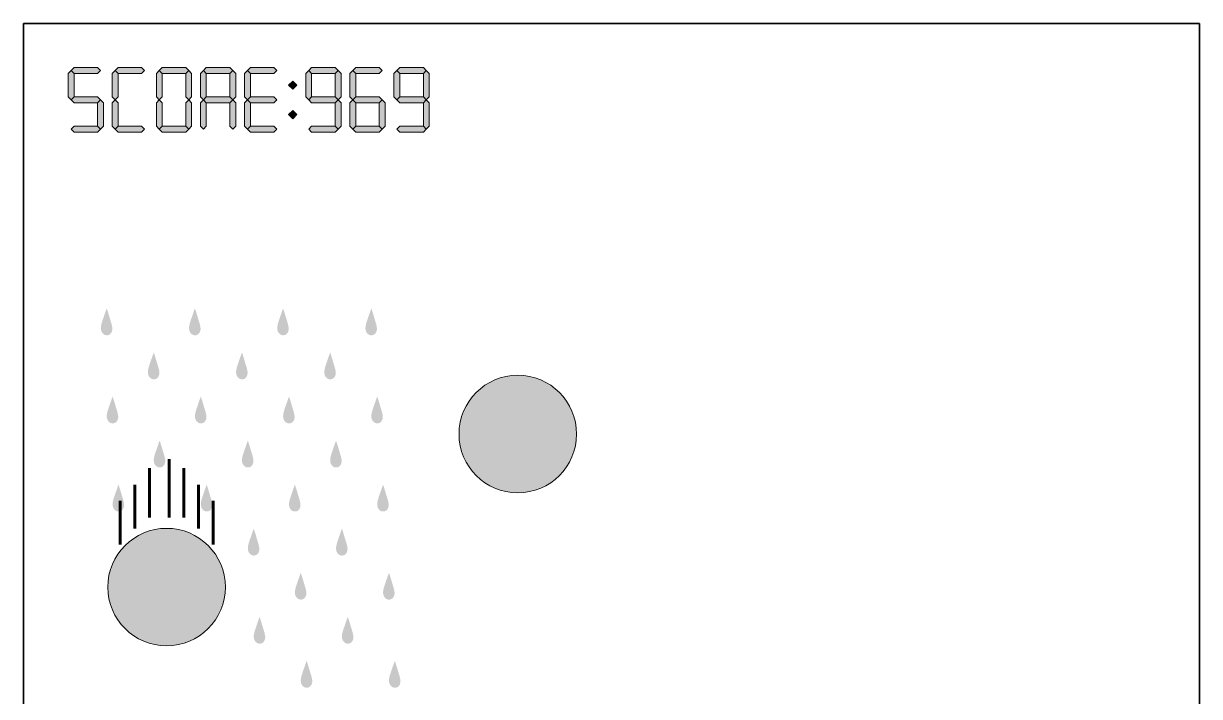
# Model space of a CAD drawing. Header units: millimetres. Extents: x -914 to 2637, y 40 to 664.
# Drawn here: x 585.8 to 985.8, y 310.5 to 539.6 of the extents above; entities that cross this region are included whole.
import ezdxf

# ---------------------------------------------------------------- set-up
doc = ezdxf.new("R2010")
doc.units = ezdxf.units.MM
doc.header["$MEASUREMENT"] = 0
doc.layers.get('DEFPOINTS').update_dxf_attribs({"lineweight": 9})
picture_1 = doc.add_image_def('image1.jpg', size_in_pixel=(400, 500))

msp = doc.modelspace()

# ---------------------------------------------------------------- hatches: boundary and pattern name
h = msp.add_hatch(color=256)
h.dxf.hatch_style = 1
h.set_gradient(color1=(255, 0, 255), color2=(255, 0, 0), rotation=90, tint=1, name='SPHERICAL')
h.paths.add_polyline_path([(610.98, 522.62), (611.98, 523.62), (610.98, 524.62), (602.98, 524.62), (601.98, 523.62), (602.98, 522.62)])
h = msp.add_hatch(color=256)
h.dxf.hatch_style = 1
h.set_gradient(color1=(255, 0, 255), color2=(255, 0, 0), rotation=90, tint=1, name='SPHERICAL')
h.paths.add_polyline_path([(625.98, 522.62), (626.98, 523.62), (625.98, 524.62), (617.98, 524.62), (616.98, 523.62), (617.98, 522.62)])
h = msp.add_hatch(color=256)
h.dxf.hatch_style = 1
h.set_gradient(color1=(255, 0, 255), color2=(255, 0, 0), rotation=90, tint=1, name='SPHERICAL')
h.paths.add_polyline_path([(640.98, 522.62), (641.98, 523.62), (640.98, 524.62), (632.98, 524.62), (631.98, 523.62), (632.98, 522.62)])
h = msp.add_hatch(color=256)
h.dxf.hatch_style = 1
h.set_gradient(color1=(255, 0, 255), color2=(255, 0, 0), rotation=90, tint=1, name='SPHERICAL')
h.paths.add_polyline_path([(655.98, 522.62), (656.98, 523.62), (655.98, 524.62), (647.98, 524.62), (646.98, 523.62), (647.98, 522.62)])
h = msp.add_hatch(color=256)
h.dxf.hatch_style = 1
h.set_gradient(color1=(255, 0, 255), color2=(255, 0, 0), rotation=90, tint=1, name='SPHERICAL')
h.paths.add_polyline_path([(670.98, 522.62), (671.98, 523.62), (670.98, 524.62), (662.98, 524.62), (661.98, 523.62), (662.98, 522.62)])
h = msp.add_hatch(color=256)
h.dxf.hatch_style = 1
h.set_gradient(color1=(255, 0, 255), color2=(255, 0, 0), rotation=90, tint=1, name='SPHERICAL')
h.paths.add_polyline_path([(691.81, 522.62), (692.81, 523.62), (691.81, 524.62), (683.81, 524.62), (682.81, 523.62), (683.81, 522.62)])
h = msp.add_hatch(color=256)
h.dxf.hatch_style = 1
h.set_gradient(color1=(255, 0, 255), color2=(255, 0, 0), rotation=90, tint=1, name='SPHERICAL')
h.paths.add_polyline_path([(706.81, 522.62), (707.81, 523.62), (706.81, 524.62), (698.81, 524.62), (697.81, 523.62), (698.81, 522.62)])
h = msp.add_hatch(color=256)
h.dxf.hatch_style = 1
h.set_gradient(color1=(255, 0, 255), color2=(255, 0, 0), rotation=90, tint=1, name='SPHERICAL')
h.paths.add_polyline_path([(721.81, 522.62), (722.81, 523.62), (721.81, 524.62), (713.81, 524.62), (712.81, 523.62), (713.81, 522.62)])
h = msp.add_hatch(color=256)
h.dxf.hatch_style = 1
h.set_gradient(color1=(255, 0, 255), color2=(255, 0, 0), rotation=90, tint=1, name='SPHERICAL')
h.paths.add_polyline_path([(600.98, 514.62), (601.98, 513.62), (602.98, 514.62), (602.98, 522.62), (601.98, 523.62), (600.98, 522.62)])
h = msp.add_hatch(color=256)
h.dxf.hatch_style = 1
h.set_gradient(color1=(255, 0, 255), color2=(255, 0, 0), rotation=90, tint=1, name='SPHERICAL')
h.paths.add_polyline_path([(615.98, 514.62), (616.98, 513.62), (617.98, 514.62), (617.98, 522.62), (616.98, 523.62), (615.98, 522.62)])
h = msp.add_hatch(color=256)
h.dxf.hatch_style = 1
h.set_gradient(color1=(255, 0, 255), color2=(255, 0, 0), rotation=90, tint=1, name='SPHERICAL')
h.paths.add_polyline_path([(630.98, 514.62), (631.98, 513.62), (632.98, 514.62), (632.98, 522.62), (631.98, 523.62), (630.98, 522.62)])
h = msp.add_hatch(color=256)
h.dxf.hatch_style = 1
h.set_gradient(color1=(255, 0, 255), color2=(255, 0, 0), rotation=90, tint=1, name='SPHERICAL')
h.paths.add_polyline_path([(640.98, 514.62), (641.98, 513.62), (642.98, 514.62), (642.98, 522.62), (641.98, 523.62), (640.98, 522.62)])
h = msp.add_hatch(color=256)
h.dxf.hatch_style = 1
h.set_gradient(color1=(255, 0, 255), color2=(255, 0, 0), rotation=90, tint=1, name='SPHERICAL')
h.paths.add_polyline_path([(645.98, 514.62), (646.98, 513.62), (647.98, 514.62), (647.98, 522.62), (646.98, 523.62), (645.98, 522.62)])
h = msp.add_hatch(color=256)
h.dxf.hatch_style = 1
h.set_gradient(color1=(255, 0, 255), color2=(255, 0, 0), rotation=90, tint=1, name='SPHERICAL')
h.paths.add_polyline_path([(655.98, 514.62), (656.98, 513.62), (657.98, 514.62), (657.98, 522.62), (656.98, 523.62), (655.98, 522.62)])
h = msp.add_hatch(color=256)
h.dxf.hatch_style = 1
h.set_gradient(color1=(255, 0, 255), color2=(255, 0, 0), rotation=90, tint=1, name='SPHERICAL')
h.paths.add_polyline_path([(660.98, 514.62), (661.98, 513.62), (662.98, 514.62), (662.98, 522.62), (661.98, 523.62), (660.98, 522.62)])
h = msp.add_hatch(color=256)
h.dxf.hatch_style = 1
h.set_gradient(color1=(255, 0, 255), color2=(255, 0, 0), rotation=90, tint=1, name='SPHERICAL')
h.paths.add_polyline_path([(678.81, 518.62), (677.39, 520.03), (675.98, 518.62), (677.39, 517.21)])
h = msp.add_hatch(color=256)
h.dxf.hatch_style = 1
h.set_gradient(color1=(255, 0, 255), color2=(255, 0, 0), rotation=90, tint=1, name='SPHERICAL')
h.paths.add_polyline_path([(681.81, 514.62), (682.81, 513.62), (683.81, 514.62), (683.81, 522.62), (682.81, 523.62), (681.81, 522.62)])
h = msp.add_hatch(color=256)
h.dxf.hatch_style = 1
h.set_gradient(color1=(255, 0, 255), color2=(255, 0, 0), rotation=90, tint=1, name='SPHERICAL')
h.paths.add_polyline_path([(693.81, 522.62), (692.81, 523.62), (691.81, 522.62), (691.81, 514.62), (692.81, 513.62), (693.81, 514.62)])
h = msp.add_hatch(color=256)
h.dxf.hatch_style = 1
h.set_gradient(color1=(255, 0, 255), color2=(255, 0, 0), rotation=90, tint=1, name='SPHERICAL')
h.paths.add_polyline_path([(696.81, 514.62), (697.81, 513.62), (698.81, 514.62), (698.81, 522.62), (697.81, 523.62), (696.81, 522.62)])
h = msp.add_hatch(color=256)
h.dxf.hatch_style = 1
h.set_gradient(color1=(255, 0, 255), color2=(255, 0, 0), rotation=90, tint=1, name='SPHERICAL')
h.paths.add_polyline_path([(711.81, 514.62), (712.81, 513.62), (713.81, 514.62), (713.81, 522.62), (712.81, 523.62), (711.81, 522.62)])
h = msp.add_hatch(color=256)
h.dxf.hatch_style = 1
h.set_gradient(color1=(255, 0, 255), color2=(255, 0, 0), rotation=90, tint=1, name='SPHERICAL')
h.paths.add_polyline_path([(723.81, 522.62), (722.81, 523.62), (721.81, 522.62), (721.81, 514.62), (722.81, 513.62), (723.81, 514.62)])
h = msp.add_hatch(color=256)
h.dxf.hatch_style = 1
h.set_gradient(color1=(255, 0, 255), color2=(255, 0, 0), rotation=90, tint=1, name='SPHERICAL')
h.paths.add_polyline_path([(610.98, 512.62), (611.98, 513.62), (610.98, 514.62), (602.98, 514.62), (601.98, 513.62), (602.98, 512.62)])
h = msp.add_hatch(color=256)
h.dxf.hatch_style = 1
h.set_gradient(color1=(255, 0, 255), color2=(255, 0, 0), rotation=90, tint=1, name='SPHERICAL')
h.paths.add_polyline_path([(610.98, 504.62), (611.98, 503.62), (612.98, 504.62), (612.98, 512.62), (611.98, 513.62), (610.98, 512.62)])
h = msp.add_hatch(color=256)
h.dxf.hatch_style = 1
h.set_gradient(color1=(255, 0, 255), color2=(255, 0, 0), rotation=90, tint=1, name='SPHERICAL')
h.paths.add_polyline_path([(615.98, 504.62), (616.98, 503.62), (617.98, 504.62), (617.98, 512.62), (616.98, 513.62), (615.98, 512.62)])
h = msp.add_hatch(color=256)
h.dxf.hatch_style = 1
h.set_gradient(color1=(255, 0, 255), color2=(255, 0, 0), rotation=90, tint=1, name='SPHERICAL')
h.paths.add_polyline_path([(630.98, 504.62), (631.98, 503.62), (632.98, 504.62), (632.98, 512.62), (631.98, 513.62), (630.98, 512.62)])
h = msp.add_hatch(color=256)
h.dxf.hatch_style = 1
h.set_gradient(color1=(255, 0, 255), color2=(255, 0, 0), rotation=90, tint=1, name='SPHERICAL')
h.paths.add_polyline_path([(640.98, 504.62), (641.98, 503.62), (642.98, 504.62), (642.98, 512.62), (641.98, 513.62), (640.98, 512.62)])
h = msp.add_hatch(color=256)
h.dxf.hatch_style = 1
h.set_gradient(color1=(255, 0, 255), color2=(255, 0, 0), rotation=90, tint=1, name='SPHERICAL')
h.paths.add_polyline_path([(645.98, 504.62), (646.98, 503.62), (647.98, 504.62), (647.98, 512.62), (646.98, 513.62), (645.98, 512.62)])
h = msp.add_hatch(color=256)
h.dxf.hatch_style = 1
h.set_gradient(color1=(255, 0, 255), color2=(255, 0, 0), rotation=90, tint=1, name='SPHERICAL')
h.paths.add_polyline_path([(655.98, 512.62), (656.98, 513.62), (655.98, 514.62), (647.98, 514.62), (646.98, 513.62), (647.98, 512.62)])
h = msp.add_hatch(color=256)
h.dxf.hatch_style = 1
h.set_gradient(color1=(255, 0, 255), color2=(255, 0, 0), rotation=90, tint=1, name='SPHERICAL')
h.paths.add_polyline_path([(655.98, 504.62), (656.98, 503.62), (657.98, 504.62), (657.98, 512.62), (656.98, 513.62), (655.98, 512.62)])
h = msp.add_hatch(color=256)
h.dxf.hatch_style = 1
h.set_gradient(color1=(255, 0, 255), color2=(255, 0, 0), rotation=90, tint=1, name='SPHERICAL')
h.paths.add_polyline_path([(660.98, 504.62), (661.98, 503.62), (662.98, 504.62), (662.98, 512.62), (661.98, 513.62), (660.98, 512.62)])
h = msp.add_hatch(color=256)
h.dxf.hatch_style = 1
h.set_gradient(color1=(255, 0, 255), color2=(255, 0, 0), rotation=90, tint=1, name='SPHERICAL')
h.paths.add_polyline_path([(670.98, 512.62), (671.98, 513.62), (670.98, 514.62), (662.98, 514.62), (661.98, 513.62), (662.98, 512.62)])
h = msp.add_hatch(color=256)
h.dxf.hatch_style = 1
h.set_gradient(color1=(255, 0, 255), color2=(255, 0, 0), rotation=90, tint=1, name='SPHERICAL')
h.paths.add_polyline_path([(691.81, 512.62), (692.81, 513.62), (691.81, 514.62), (683.81, 514.62), (682.81, 513.62), (683.81, 512.62)])
h = msp.add_hatch(color=256)
h.dxf.hatch_style = 1
h.set_gradient(color1=(255, 0, 255), color2=(255, 0, 0), rotation=90, tint=1, name='SPHERICAL')
h.paths.add_polyline_path([(693.81, 512.62), (692.81, 513.62), (691.81, 512.62), (691.81, 504.62), (692.81, 503.62), (693.81, 504.62)])
h = msp.add_hatch(color=256)
h.dxf.hatch_style = 1
h.set_gradient(color1=(255, 0, 255), color2=(255, 0, 0), rotation=90, tint=1, name='SPHERICAL')
h.paths.add_polyline_path([(696.81, 504.62), (697.81, 503.62), (698.81, 504.62), (698.81, 512.62), (697.81, 513.62), (696.81, 512.62)])
h = msp.add_hatch(color=256)
h.dxf.hatch_style = 1
h.set_gradient(color1=(255, 0, 255), color2=(255, 0, 0), rotation=90, tint=1, name='SPHERICAL')
h.paths.add_polyline_path([(706.81, 512.62), (707.81, 513.62), (706.81, 514.62), (698.81, 514.62), (697.81, 513.62), (698.81, 512.62)])
h = msp.add_hatch(color=256)
h.dxf.hatch_style = 1
h.set_gradient(color1=(255, 0, 255), color2=(255, 0, 0), rotation=90, tint=1, name='SPHERICAL')
h.paths.add_polyline_path([(708.81, 512.62), (707.81, 513.62), (706.81, 512.62), (706.81, 504.62), (707.81, 503.62), (708.81, 504.62)])
h = msp.add_hatch(color=256)
h.dxf.hatch_style = 1
h.set_gradient(color1=(255, 0, 255), color2=(255, 0, 0), rotation=90, tint=1, name='SPHERICAL')
h.paths.add_polyline_path([(721.81, 512.62), (722.81, 513.62), (721.81, 514.62), (713.81, 514.62), (712.81, 513.62), (713.81, 512.62)])
h = msp.add_hatch(color=256)
h.dxf.hatch_style = 1
h.set_gradient(color1=(255, 0, 255), color2=(255, 0, 0), rotation=90, tint=1, name='SPHERICAL')
h.paths.add_polyline_path([(723.81, 512.62), (722.81, 513.62), (721.81, 512.62), (721.81, 504.62), (722.81, 503.62), (723.81, 504.62)])
h = msp.add_hatch(color=256)
h.dxf.hatch_style = 1
h.set_gradient(color1=(255, 0, 255), color2=(255, 0, 0), rotation=90, tint=1, name='SPHERICAL')
h.paths.add_polyline_path([(677.39, 510.03), (675.98, 508.62), (677.39, 507.21), (678.81, 508.62)])
h = msp.add_hatch(color=256)
h.dxf.hatch_style = 1
h.set_gradient(color1=(255, 0, 255), color2=(255, 0, 0), rotation=90, tint=1, name='SPHERICAL')
h.paths.add_polyline_path([(610.98, 502.62), (611.98, 503.62), (610.98, 504.62), (602.98, 504.62), (601.98, 503.62), (602.98, 502.62)])
h = msp.add_hatch(color=256)
h.dxf.hatch_style = 1
h.set_gradient(color1=(255, 0, 255), color2=(255, 0, 0), rotation=90, tint=1, name='SPHERICAL')
h.paths.add_polyline_path([(625.98, 502.62), (626.98, 503.62), (625.98, 504.62), (617.98, 504.62), (616.98, 503.62), (617.98, 502.62)])
h = msp.add_hatch(color=256)
h.dxf.hatch_style = 1
h.set_gradient(color1=(255, 0, 255), color2=(255, 0, 0), rotation=90, tint=1, name='SPHERICAL')
h.paths.add_polyline_path([(640.98, 502.62), (641.98, 503.62), (640.98, 504.62), (632.98, 504.62), (631.98, 503.62), (632.98, 502.62)])
h = msp.add_hatch(color=256)
h.dxf.hatch_style = 1
h.set_gradient(color1=(255, 0, 255), color2=(255, 0, 0), rotation=90, tint=1, name='SPHERICAL')
h.paths.add_polyline_path([(670.98, 502.62), (671.98, 503.62), (670.98, 504.62), (662.98, 504.62), (661.98, 503.62), (662.98, 502.62)])
h = msp.add_hatch(color=256)
h.dxf.hatch_style = 1
h.set_gradient(color1=(255, 0, 255), color2=(255, 0, 0), rotation=90, tint=1, name='SPHERICAL')
h.paths.add_polyline_path([(691.81, 502.62), (692.81, 503.62), (691.81, 504.62), (683.81, 504.62), (682.81, 503.62), (683.81, 502.62)])
h = msp.add_hatch(color=256)
h.dxf.hatch_style = 1
h.set_gradient(color1=(255, 0, 255), color2=(255, 0, 0), rotation=90, tint=1, name='SPHERICAL')
h.paths.add_polyline_path([(706.81, 502.62), (707.81, 503.62), (706.81, 504.62), (698.81, 504.62), (697.81, 503.62), (698.81, 502.62)])
h = msp.add_hatch(color=256)
h.dxf.hatch_style = 1
h.set_gradient(color1=(255, 0, 255), color2=(255, 0, 0), rotation=90, tint=1, name='SPHERICAL')
h.paths.add_polyline_path([(721.81, 502.62), (722.81, 503.62), (721.81, 504.62), (713.81, 504.62), (712.81, 503.62), (713.81, 502.62)])
h = msp.add_hatch(color=256)
h.dxf.hatch_style = 1
h.set_gradient(color1=(128, 128, 128), color2=(214, 214, 214), tint=1, name='INVCYLINDER')
edge = h.paths.add_edge_path()
edge.add_spline(control_points=[(614.1, 442.63), (613.87, 441.98), (613.44, 440.78), (612.76, 438.77), (612.08, 436.88), (612.08, 434.79), (613.32, 433.34), (615.21, 433.5), (616.13, 435.04), (615.9, 436.97), (615.26, 438.8), (614.72, 440.79), (614.31, 441.98), (614.1, 442.63)], knot_values=[0, 0, 0, 0, 2.075802, 3.793965, 6.384363, 8.068256, 9.857077, 11.399505, 12.986538, 14.639919, 17.091262, 18.797614, 20.849902, 20.849902, 20.849902, 20.849902], degree=3, periodic=0)
h = msp.add_hatch(color=256)
h.dxf.hatch_style = 1
h.set_gradient(color1=(128, 128, 128), color2=(214, 214, 214), tint=1, name='INVCYLINDER')
edge = h.paths.add_edge_path()
edge.add_spline(control_points=[(644.1, 442.63), (643.87, 441.98), (643.44, 440.78), (642.76, 438.77), (642.08, 436.88), (642.08, 434.79), (643.32, 433.34), (645.21, 433.5), (646.13, 435.04), (645.9, 436.97), (645.26, 438.8), (644.72, 440.79), (644.31, 441.98), (644.1, 442.63)], knot_values=[0, 0, 0, 0, 2.075802, 3.793965, 6.384363, 8.068256, 9.857077, 11.399505, 12.986538, 14.639919, 17.091262, 18.797614, 20.849902, 20.849902, 20.849902, 20.849902], degree=3, periodic=0)
h = msp.add_hatch(color=256)
h.dxf.hatch_style = 1
h.set_gradient(color1=(128, 128, 128), color2=(214, 214, 214), tint=1, name='INVCYLINDER')
edge = h.paths.add_edge_path()
edge.add_spline(control_points=[(674.1, 442.63), (673.87, 441.98), (673.44, 440.78), (672.76, 438.77), (672.08, 436.88), (672.08, 434.79), (673.32, 433.34), (675.21, 433.5), (676.13, 435.04), (675.9, 436.97), (675.26, 438.8), (674.72, 440.79), (674.31, 441.98), (674.1, 442.63)], knot_values=[0, 0, 0, 0, 2.075802, 3.793965, 6.384363, 8.068256, 9.857077, 11.399505, 12.986538, 14.639919, 17.091262, 18.797614, 20.849902, 20.849902, 20.849902, 20.849902], degree=3, periodic=0)
h = msp.add_hatch(color=256)
h.dxf.hatch_style = 1
h.set_gradient(color1=(128, 128, 128), color2=(214, 214, 214), tint=1, name='INVCYLINDER')
edge = h.paths.add_edge_path()
edge.add_spline(control_points=[(704.1, 442.63), (703.87, 441.98), (703.44, 440.78), (702.76, 438.77), (702.08, 436.88), (702.08, 434.79), (703.32, 433.34), (705.21, 433.5), (706.13, 435.04), (705.9, 436.97), (705.26, 438.8), (704.72, 440.79), (704.31, 441.98), (704.1, 442.63)], knot_values=[0, 0, 0, 0, 2.075802, 3.793965, 6.384363, 8.068256, 9.857077, 11.399505, 12.986538, 14.639919, 17.091262, 18.797614, 20.849902, 20.849902, 20.849902, 20.849902], degree=3, periodic=0)
h = msp.add_hatch(color=256)
h.dxf.hatch_style = 1
h.set_gradient(color1=(128, 128, 128), color2=(214, 214, 214), tint=1, name='INVCYLINDER')
edge = h.paths.add_edge_path()
edge.add_spline(control_points=[(630.1, 427.63), (629.87, 426.98), (629.44, 425.78), (628.76, 423.77), (628.08, 421.88), (628.08, 419.79), (629.32, 418.34), (631.21, 418.5), (632.13, 420.04), (631.9, 421.97), (631.26, 423.8), (630.72, 425.79), (630.31, 426.98), (630.1, 427.63)], knot_values=[0, 0, 0, 0, 2.075802, 3.793965, 6.384363, 8.068256, 9.857077, 11.399505, 12.986538, 14.639919, 17.091262, 18.797614, 20.849902, 20.849902, 20.849902, 20.849902], degree=3, periodic=0)
h = msp.add_hatch(color=256)
h.dxf.hatch_style = 1
h.set_gradient(color1=(128, 128, 128), color2=(214, 214, 214), tint=1, name='INVCYLINDER')
edge = h.paths.add_edge_path()
edge.add_spline(control_points=[(660.1, 427.63), (659.87, 426.98), (659.44, 425.78), (658.76, 423.77), (658.08, 421.88), (658.08, 419.79), (659.32, 418.34), (661.21, 418.5), (662.13, 420.04), (661.9, 421.97), (661.26, 423.8), (660.72, 425.79), (660.31, 426.98), (660.1, 427.63)], knot_values=[0, 0, 0, 0, 2.075802, 3.793965, 6.384363, 8.068256, 9.857077, 11.399505, 12.986538, 14.639919, 17.091262, 18.797614, 20.849902, 20.849902, 20.849902, 20.849902], degree=3, periodic=0)
h = msp.add_hatch(color=256)
h.dxf.hatch_style = 1
h.set_gradient(color1=(128, 128, 128), color2=(214, 214, 214), tint=1, name='INVCYLINDER')
edge = h.paths.add_edge_path()
edge.add_spline(control_points=[(690.1, 427.63), (689.87, 426.98), (689.44, 425.78), (688.76, 423.77), (688.08, 421.88), (688.08, 419.79), (689.32, 418.34), (691.21, 418.5), (692.13, 420.04), (691.9, 421.97), (691.26, 423.8), (690.72, 425.79), (690.31, 426.98), (690.1, 427.63)], knot_values=[0, 0, 0, 0, 2.075802, 3.793965, 6.384363, 8.068256, 9.857077, 11.399505, 12.986538, 14.639919, 17.091262, 18.797614, 20.849902, 20.849902, 20.849902, 20.849902], degree=3, periodic=0)
h = msp.add_hatch(color=256)
h.dxf.hatch_style = 1
h.set_gradient(color1=(255, 0, 0), rotation=90, tint=1, name='SPHERICAL')
h.paths.add_polyline_path([(773.93, 399.85, 1), (733.93, 399.85, 1)])
h = msp.add_hatch(color=256)
h.dxf.hatch_style = 1
h.set_gradient(color1=(128, 128, 128), color2=(214, 214, 214), tint=1, name='INVCYLINDER')
edge = h.paths.add_edge_path()
edge.add_spline(control_points=[(616.1, 412.63), (615.87, 411.98), (615.44, 410.78), (614.76, 408.77), (614.08, 406.88), (614.08, 404.79), (615.32, 403.34), (617.21, 403.5), (618.13, 405.04), (617.9, 406.97), (617.26, 408.8), (616.72, 410.79), (616.31, 411.98), (616.1, 412.63)], knot_values=[0, 0, 0, 0, 2.075802, 3.793965, 6.384363, 8.068256, 9.857077, 11.399505, 12.986538, 14.639919, 17.091262, 18.797614, 20.849902, 20.849902, 20.849902, 20.849902], degree=3, periodic=0)
h = msp.add_hatch(color=256)
h.dxf.hatch_style = 1
h.set_gradient(color1=(128, 128, 128), color2=(214, 214, 214), tint=1, name='INVCYLINDER')
edge = h.paths.add_edge_path()
edge.add_spline(control_points=[(646.1, 412.63), (645.87, 411.98), (645.44, 410.78), (644.76, 408.77), (644.08, 406.88), (644.08, 404.79), (645.32, 403.34), (647.21, 403.5), (648.13, 405.04), (647.9, 406.97), (647.26, 408.8), (646.72, 410.79), (646.31, 411.98), (646.1, 412.63)], knot_values=[0, 0, 0, 0, 2.075802, 3.793965, 6.384363, 8.068256, 9.857077, 11.399505, 12.986538, 14.639919, 17.091262, 18.797614, 20.849902, 20.849902, 20.849902, 20.849902], degree=3, periodic=0)
h = msp.add_hatch(color=256)
h.dxf.hatch_style = 1
h.set_gradient(color1=(128, 128, 128), color2=(214, 214, 214), tint=1, name='INVCYLINDER')
edge = h.paths.add_edge_path()
edge.add_spline(control_points=[(676.1, 412.63), (675.87, 411.98), (675.44, 410.78), (674.76, 408.77), (674.08, 406.88), (674.08, 404.79), (675.32, 403.34), (677.21, 403.5), (678.13, 405.04), (677.9, 406.97), (677.26, 408.8), (676.72, 410.79), (676.31, 411.98), (676.1, 412.63)], knot_values=[0, 0, 0, 0, 2.075802, 3.793965, 6.384363, 8.068256, 9.857077, 11.399505, 12.986538, 14.639919, 17.091262, 18.797614, 20.849902, 20.849902, 20.849902, 20.849902], degree=3, periodic=0)
h = msp.add_hatch(color=256)
h.dxf.hatch_style = 1
h.set_gradient(color1=(128, 128, 128), color2=(214, 214, 214), tint=1, name='INVCYLINDER')
edge = h.paths.add_edge_path()
edge.add_spline(control_points=[(706.1, 412.63), (705.87, 411.98), (705.44, 410.78), (704.76, 408.77), (704.08, 406.88), (704.08, 404.79), (705.32, 403.34), (707.21, 403.5), (708.13, 405.04), (707.9, 406.97), (707.26, 408.8), (706.72, 410.79), (706.31, 411.98), (706.1, 412.63)], knot_values=[0, 0, 0, 0, 2.075802, 3.793965, 6.384363, 8.068256, 9.857077, 11.399505, 12.986538, 14.639919, 17.091262, 18.797614, 20.849902, 20.849902, 20.849902, 20.849902], degree=3, periodic=0)
h = msp.add_hatch(color=256)
h.dxf.hatch_style = 1
h.set_gradient(color1=(128, 128, 128), color2=(214, 214, 214), tint=1, name='INVCYLINDER')
edge = h.paths.add_edge_path()
edge.add_spline(control_points=[(632.1, 397.63), (631.87, 396.98), (631.44, 395.78), (630.76, 393.77), (630.08, 391.88), (630.08, 389.79), (631.32, 388.34), (633.21, 388.5), (634.13, 390.04), (633.9, 391.97), (633.26, 393.8), (632.72, 395.79), (632.31, 396.98), (632.1, 397.63)], knot_values=[0, 0, 0, 0, 2.075802, 3.793965, 6.384363, 8.068256, 9.857077, 11.399505, 12.986538, 14.639919, 17.091262, 18.797614, 20.849902, 20.849902, 20.849902, 20.849902], degree=3, periodic=0)
h = msp.add_hatch(color=256)
h.dxf.hatch_style = 1
h.set_gradient(color1=(128, 128, 128), color2=(214, 214, 214), tint=1, name='INVCYLINDER')
edge = h.paths.add_edge_path()
edge.add_spline(control_points=[(662.1, 397.63), (661.87, 396.98), (661.44, 395.78), (660.76, 393.77), (660.08, 391.88), (660.08, 389.79), (661.32, 388.34), (663.21, 388.5), (664.13, 390.04), (663.9, 391.97), (663.26, 393.8), (662.72, 395.79), (662.31, 396.98), (662.1, 397.63)], knot_values=[0, 0, 0, 0, 2.075802, 3.793965, 6.384363, 8.068256, 9.857077, 11.399505, 12.986538, 14.639919, 17.091262, 18.797614, 20.849902, 20.849902, 20.849902, 20.849902], degree=3, periodic=0)
h = msp.add_hatch(color=256)
h.dxf.hatch_style = 1
h.set_gradient(color1=(128, 128, 128), color2=(214, 214, 214), tint=1, name='INVCYLINDER')
edge = h.paths.add_edge_path()
edge.add_spline(control_points=[(692.1, 397.63), (691.87, 396.98), (691.44, 395.78), (690.76, 393.77), (690.08, 391.88), (690.08, 389.79), (691.32, 388.34), (693.21, 388.5), (694.13, 390.04), (693.9, 391.97), (693.26, 393.8), (692.72, 395.79), (692.31, 396.98), (692.1, 397.63)], knot_values=[0, 0, 0, 0, 2.075802, 3.793965, 6.384363, 8.068256, 9.857077, 11.399505, 12.986538, 14.639919, 17.091262, 18.797614, 20.849902, 20.849902, 20.849902, 20.849902], degree=3, periodic=0)
h = msp.add_hatch(color=256)
h.dxf.hatch_style = 1
h.set_gradient(color1=(128, 128, 128), color2=(214, 214, 214), tint=1, name='INVCYLINDER')
edge = h.paths.add_edge_path()
edge.add_spline(control_points=[(618.1, 382.63), (617.87, 381.98), (617.44, 380.78), (616.76, 378.77), (616.08, 376.88), (616.08, 374.79), (617.32, 373.34), (619.21, 373.5), (620.13, 375.04), (619.9, 376.97), (619.26, 378.8), (618.72, 380.79), (618.31, 381.98), (618.1, 382.63)], knot_values=[0, 0, 0, 0, 2.075802, 3.793965, 6.384363, 8.068256, 9.857077, 11.399505, 12.986538, 14.639919, 17.091262, 18.797614, 20.849902, 20.849902, 20.849902, 20.849902], degree=3, periodic=0)
h = msp.add_hatch(color=256)
h.dxf.hatch_style = 1
h.set_gradient(color1=(128, 128, 128), color2=(214, 214, 214), tint=1, name='INVCYLINDER')
edge = h.paths.add_edge_path()
edge.add_spline(control_points=[(648.1, 382.63), (647.87, 381.98), (647.44, 380.78), (646.76, 378.77), (646.08, 376.88), (646.08, 374.79), (647.32, 373.34), (649.21, 373.5), (650.13, 375.04), (649.9, 376.97), (649.26, 378.8), (648.72, 380.79), (648.31, 381.98), (648.1, 382.63)], knot_values=[0, 0, 0, 0, 2.075802, 3.793965, 6.384363, 8.068256, 9.857077, 11.399505, 12.986538, 14.639919, 17.091262, 18.797614, 20.849902, 20.849902, 20.849902, 20.849902], degree=3, periodic=0)
h = msp.add_hatch(color=256)
h.dxf.hatch_style = 1
h.set_gradient(color1=(128, 128, 128), color2=(214, 214, 214), tint=1, name='INVCYLINDER')
edge = h.paths.add_edge_path()
edge.add_spline(control_points=[(678.1, 382.63), (677.87, 381.98), (677.44, 380.78), (676.76, 378.77), (676.08, 376.88), (676.08, 374.79), (677.32, 373.34), (679.21, 373.5), (680.13, 375.04), (679.9, 376.97), (679.26, 378.8), (678.72, 380.79), (678.31, 381.98), (678.1, 382.63)], knot_values=[0, 0, 0, 0, 2.075802, 3.793965, 6.384363, 8.068256, 9.857077, 11.399505, 12.986538, 14.639919, 17.091262, 18.797614, 20.849902, 20.849902, 20.849902, 20.849902], degree=3, periodic=0)
h = msp.add_hatch(color=256)
h.dxf.hatch_style = 1
h.set_gradient(color1=(128, 128, 128), color2=(214, 214, 214), tint=1, name='INVCYLINDER')
edge = h.paths.add_edge_path()
edge.add_spline(control_points=[(708.1, 382.63), (707.87, 381.98), (707.44, 380.78), (706.76, 378.77), (706.08, 376.88), (706.08, 374.79), (707.32, 373.34), (709.21, 373.5), (710.13, 375.04), (709.9, 376.97), (709.26, 378.8), (708.72, 380.79), (708.31, 381.98), (708.1, 382.63)], knot_values=[0, 0, 0, 0, 2.075802, 3.793965, 6.384363, 8.068256, 9.857077, 11.399505, 12.986538, 14.639919, 17.091262, 18.797614, 20.849902, 20.849902, 20.849902, 20.849902], degree=3, periodic=0)
h = msp.add_hatch(color=256)
h.dxf.hatch_style = 1
h.set_gradient(color1=(255, 0, 255), rotation=90, tint=1, name='SPHERICAL')
h.paths.add_polyline_path([(654.46, 347.74, 1), (614.46, 347.74, 1)])
h = msp.add_hatch(color=256)
h.dxf.hatch_style = 1
h.set_gradient(color1=(128, 128, 128), color2=(214, 214, 214), tint=1, name='INVCYLINDER')
edge = h.paths.add_edge_path()
edge.add_spline(control_points=[(664.1, 367.63), (663.87, 366.98), (663.44, 365.78), (662.76, 363.77), (662.08, 361.88), (662.08, 359.79), (663.32, 358.34), (665.21, 358.5), (666.13, 360.04), (665.9, 361.97), (665.26, 363.8), (664.72, 365.79), (664.31, 366.98), (664.1, 367.63)], knot_values=[0, 0, 0, 0, 2.075802, 3.793965, 6.384363, 8.068256, 9.857077, 11.399505, 12.986538, 14.639919, 17.091262, 18.797614, 20.849902, 20.849902, 20.849902, 20.849902], degree=3, periodic=0)
h = msp.add_hatch(color=256)
h.dxf.hatch_style = 1
h.set_gradient(color1=(128, 128, 128), color2=(214, 214, 214), tint=1, name='INVCYLINDER')
edge = h.paths.add_edge_path()
edge.add_spline(control_points=[(694.1, 367.63), (693.87, 366.98), (693.44, 365.78), (692.76, 363.77), (692.08, 361.88), (692.08, 359.79), (693.32, 358.34), (695.21, 358.5), (696.13, 360.04), (695.9, 361.97), (695.26, 363.8), (694.72, 365.79), (694.31, 366.98), (694.1, 367.63)], knot_values=[0, 0, 0, 0, 2.075802, 3.793965, 6.384363, 8.068256, 9.857077, 11.399505, 12.986538, 14.639919, 17.091262, 18.797614, 20.849902, 20.849902, 20.849902, 20.849902], degree=3, periodic=0)
h = msp.add_hatch(color=256)
h.dxf.hatch_style = 1
h.set_gradient(color1=(128, 128, 128), color2=(214, 214, 214), tint=1, name='INVCYLINDER')
edge = h.paths.add_edge_path()
edge.add_spline(control_points=[(680.1, 352.63), (679.87, 351.98), (679.44, 350.78), (678.76, 348.77), (678.08, 346.88), (678.08, 344.79), (679.32, 343.34), (681.21, 343.5), (682.13, 345.04), (681.9, 346.97), (681.26, 348.8), (680.72, 350.79), (680.31, 351.98), (680.1, 352.63)], knot_values=[0, 0, 0, 0, 2.075802, 3.793965, 6.384363, 8.068256, 9.857077, 11.399505, 12.986538, 14.639919, 17.091262, 18.797614, 20.849902, 20.849902, 20.849902, 20.849902], degree=3, periodic=0)
h = msp.add_hatch(color=256)
h.dxf.hatch_style = 1
h.set_gradient(color1=(128, 128, 128), color2=(214, 214, 214), tint=1, name='INVCYLINDER')
edge = h.paths.add_edge_path()
edge.add_spline(control_points=[(710.1, 352.63), (709.87, 351.98), (709.44, 350.78), (708.76, 348.77), (708.08, 346.88), (708.08, 344.79), (709.32, 343.34), (711.21, 343.5), (712.13, 345.04), (711.9, 346.97), (711.26, 348.8), (710.72, 350.79), (710.31, 351.98), (710.1, 352.63)], knot_values=[0, 0, 0, 0, 2.075802, 3.793965, 6.384363, 8.068256, 9.857077, 11.399505, 12.986538, 14.639919, 17.091262, 18.797614, 20.849902, 20.849902, 20.849902, 20.849902], degree=3, periodic=0)
h = msp.add_hatch(color=256)
h.dxf.hatch_style = 1
h.set_gradient(color1=(128, 128, 128), color2=(214, 214, 214), tint=1, name='INVCYLINDER')
edge = h.paths.add_edge_path()
edge.add_spline(control_points=[(666.1, 337.63), (665.87, 336.98), (665.44, 335.78), (664.76, 333.77), (664.08, 331.88), (664.08, 329.79), (665.32, 328.34), (667.21, 328.5), (668.13, 330.04), (667.9, 331.97), (667.26, 333.8), (666.72, 335.79), (666.31, 336.98), (666.1, 337.63)], knot_values=[0, 0, 0, 0, 2.075802, 3.793965, 6.384363, 8.068256, 9.857077, 11.399505, 12.986538, 14.639919, 17.091262, 18.797614, 20.849902, 20.849902, 20.849902, 20.849902], degree=3, periodic=0)
h = msp.add_hatch(color=256)
h.dxf.hatch_style = 1
h.set_gradient(color1=(128, 128, 128), color2=(214, 214, 214), tint=1, name='INVCYLINDER')
edge = h.paths.add_edge_path()
edge.add_spline(control_points=[(696.1, 337.63), (695.87, 336.98), (695.44, 335.78), (694.76, 333.77), (694.08, 331.88), (694.08, 329.79), (695.32, 328.34), (697.21, 328.5), (698.13, 330.04), (697.9, 331.97), (697.26, 333.8), (696.72, 335.79), (696.31, 336.98), (696.1, 337.63)], knot_values=[0, 0, 0, 0, 2.075802, 3.793965, 6.384363, 8.068256, 9.857077, 11.399505, 12.986538, 14.639919, 17.091262, 18.797614, 20.849902, 20.849902, 20.849902, 20.849902], degree=3, periodic=0)
h = msp.add_hatch(color=256)
h.dxf.hatch_style = 1
h.set_gradient(color1=(128, 128, 128), color2=(214, 214, 214), tint=1, name='INVCYLINDER')
edge = h.paths.add_edge_path()
edge.add_spline(control_points=[(682.1, 322.63), (681.87, 321.98), (681.44, 320.78), (680.76, 318.77), (680.08, 316.88), (680.08, 314.79), (681.32, 313.34), (683.21, 313.5), (684.13, 315.04), (683.9, 316.97), (683.26, 318.8), (682.72, 320.79), (682.31, 321.98), (682.1, 322.63)], knot_values=[0, 0, 0, 0, 2.075802, 3.793965, 6.384363, 8.068256, 9.857077, 11.399505, 12.986538, 14.639919, 17.091262, 18.797614, 20.849902, 20.849902, 20.849902, 20.849902], degree=3, periodic=0)
h = msp.add_hatch(color=256)
h.dxf.hatch_style = 1
h.set_gradient(color1=(128, 128, 128), color2=(214, 214, 214), tint=1, name='INVCYLINDER')
edge = h.paths.add_edge_path()
edge.add_spline(control_points=[(712.1, 322.63), (711.87, 321.98), (711.44, 320.78), (710.76, 318.77), (710.08, 316.88), (710.08, 314.79), (711.32, 313.34), (713.21, 313.5), (714.13, 315.04), (713.9, 316.97), (713.26, 318.8), (712.72, 320.79), (712.31, 321.98), (712.1, 322.63)], knot_values=[0, 0, 0, 0, 2.075802, 3.793965, 6.384363, 8.068256, 9.857077, 11.399505, 12.986538, 14.639919, 17.091262, 18.797614, 20.849902, 20.849902, 20.849902, 20.849902], degree=3, periodic=0)

# ---------------------------------------------------------------- linework, layer by layer
msp.add_lwpolyline([(585.8, 39.62), (985.8, 39.62), (985.8, 539.62), (585.8, 539.62)], close=True)
at = {"const_width": 1}
for points in [[(628.63, 371.32), (628.63, 388.32)], [(635.3, 371.32), (635.3, 391.32)], [(640.3, 371.32), (640.3, 388.32)], [(623.63, 367.6), (623.63, 382.6)], [(645.3, 367.6), (645.3, 382.6)], [(618.63, 362.17), (618.63, 377.17)], [(650.3, 362.17), (650.3, 377.17)]]:
    msp.add_lwpolyline(points, dxfattribs=at)
at = {"layer": 'DEFPOINTS'}
for points in [[(610.98, 524.62), (602.98, 524.62), (601.98, 523.62), (602.98, 522.62), (610.98, 522.62), (611.98, 523.62)], [(625.98, 524.62), (617.98, 524.62), (616.98, 523.62), (617.98, 522.62), (625.98, 522.62), (626.98, 523.62)], [(640.98, 524.62), (632.98, 524.62), (631.98, 523.62), (632.98, 522.62), (640.98, 522.62), (641.98, 523.62)], [(655.98, 524.62), (647.98, 524.62), (646.98, 523.62), (647.98, 522.62), (655.98, 522.62), (656.98, 523.62)], [(670.98, 524.62), (662.98, 524.62), (661.98, 523.62), (662.98, 522.62), (670.98, 522.62), (671.98, 523.62)], [(683.81, 524.62), (691.81, 524.62), (692.81, 523.62), (691.81, 522.62), (683.81, 522.62), (682.81, 523.62)], [(698.81, 524.62), (706.81, 524.62), (707.81, 523.62), (706.81, 522.62), (698.81, 522.62), (697.81, 523.62)], [(713.81, 524.62), (721.81, 524.62), (722.81, 523.62), (721.81, 522.62), (713.81, 522.62), (712.81, 523.62)], [(602.98, 514.62), (602.98, 522.62), (601.98, 523.62), (600.98, 522.62), (600.98, 514.62), (601.98, 513.62)], [(617.98, 514.62), (617.98, 522.62), (616.98, 523.62), (615.98, 522.62), (615.98, 514.62), (616.98, 513.62)], [(632.98, 514.62), (632.98, 522.62), (631.98, 523.62), (630.98, 522.62), (630.98, 514.62), (631.98, 513.62)], [(642.98, 514.62), (642.98, 522.62), (641.98, 523.62), (640.98, 522.62), (640.98, 514.62), (641.98, 513.62)], [(647.98, 514.62), (647.98, 522.62), (646.98, 523.62), (645.98, 522.62), (645.98, 514.62), (646.98, 513.62)], [(657.98, 514.62), (657.98, 522.62), (656.98, 523.62), (655.98, 522.62), (655.98, 514.62), (656.98, 513.62)], [(662.98, 514.62), (662.98, 522.62), (661.98, 523.62), (660.98, 522.62), (660.98, 514.62), (661.98, 513.62)], [(675.98, 518.62), (677.39, 520.03), (678.81, 518.62), (677.39, 517.21)], [(683.81, 514.62), (683.81, 522.62), (682.81, 523.62), (681.81, 522.62), (681.81, 514.62), (682.81, 513.62)], [(691.81, 514.62), (691.81, 522.62), (692.81, 523.62), (693.81, 522.62), (693.81, 514.62), (692.81, 513.62)], [(698.81, 514.62), (698.81, 522.62), (697.81, 523.62), (696.81, 522.62), (696.81, 514.62), (697.81, 513.62)], [(713.81, 514.62), (713.81, 522.62), (712.81, 523.62), (711.81, 522.62), (711.81, 514.62), (712.81, 513.62)], [(721.81, 514.62), (721.81, 522.62), (722.81, 523.62), (723.81, 522.62), (723.81, 514.62), (722.81, 513.62)], [(610.98, 514.62), (602.98, 514.62), (601.98, 513.62), (602.98, 512.62), (610.98, 512.62), (611.98, 513.62)], [(612.98, 504.62), (612.98, 512.62), (611.98, 513.62), (610.98, 512.62), (610.98, 504.62), (611.98, 503.62)], [(617.98, 504.62), (617.98, 512.62), (616.98, 513.62), (615.98, 512.62), (615.98, 504.62), (616.98, 503.62)], [(632.98, 504.62), (632.98, 512.62), (631.98, 513.62), (630.98, 512.62), (630.98, 504.62), (631.98, 503.62)], [(642.98, 504.62), (642.98, 512.62), (641.98, 513.62), (640.98, 512.62), (640.98, 504.62), (641.98, 503.62)], [(647.98, 504.62), (647.98, 512.62), (646.98, 513.62), (645.98, 512.62), (645.98, 504.62), (646.98, 503.62)], [(655.98, 514.62), (647.98, 514.62), (646.98, 513.62), (647.98, 512.62), (655.98, 512.62), (656.98, 513.62)], [(657.98, 504.62), (657.98, 512.62), (656.98, 513.62), (655.98, 512.62), (655.98, 504.62), (656.98, 503.62)], [(662.98, 504.62), (662.98, 512.62), (661.98, 513.62), (660.98, 512.62), (660.98, 504.62), (661.98, 503.62)], [(670.98, 514.62), (662.98, 514.62), (661.98, 513.62), (662.98, 512.62), (670.98, 512.62), (671.98, 513.62)], [(683.81, 514.62), (691.81, 514.62), (692.81, 513.62), (691.81, 512.62), (683.81, 512.62), (682.81, 513.62)], [(691.81, 504.62), (691.81, 512.62), (692.81, 513.62), (693.81, 512.62), (693.81, 504.62), (692.81, 503.62)], [(698.81, 504.62), (698.81, 512.62), (697.81, 513.62), (696.81, 512.62), (696.81, 504.62), (697.81, 503.62)], [(698.81, 514.62), (706.81, 514.62), (707.81, 513.62), (706.81, 512.62), (698.81, 512.62), (697.81, 513.62)], [(706.81, 504.62), (706.81, 512.62), (707.81, 513.62), (708.81, 512.62), (708.81, 504.62), (707.81, 503.62)], [(713.81, 514.62), (721.81, 514.62), (722.81, 513.62), (721.81, 512.62), (713.81, 512.62), (712.81, 513.62)], [(721.81, 504.62), (721.81, 512.62), (722.81, 513.62), (723.81, 512.62), (723.81, 504.62), (722.81, 503.62)], [(675.98, 508.62), (677.39, 507.21), (678.81, 508.62), (677.39, 510.03)], [(610.98, 504.62), (602.98, 504.62), (601.98, 503.62), (602.98, 502.62), (610.98, 502.62), (611.98, 503.62)], [(625.98, 504.62), (617.98, 504.62), (616.98, 503.62), (617.98, 502.62), (625.98, 502.62), (626.98, 503.62)], [(640.98, 504.62), (632.98, 504.62), (631.98, 503.62), (632.98, 502.62), (640.98, 502.62), (641.98, 503.62)], [(670.98, 504.62), (662.98, 504.62), (661.98, 503.62), (662.98, 502.62), (670.98, 502.62), (671.98, 503.62)], [(683.81, 504.62), (691.81, 504.62), (692.81, 503.62), (691.81, 502.62), (683.81, 502.62), (682.81, 503.62)], [(698.81, 504.62), (706.81, 504.62), (707.81, 503.62), (706.81, 502.62), (698.81, 502.62), (697.81, 503.62)], [(713.81, 504.62), (721.81, 504.62), (722.81, 503.62), (721.81, 502.62), (713.81, 502.62), (712.81, 503.62)]]:
    msp.add_lwpolyline(points, close=True, dxfattribs=at)
for centre in [(753.93, 399.85), (634.46, 347.74)]:
    msp.add_circle(centre, 20, dxfattribs=at)

# ---------------------------------------------------------------- pictures from other files: only their frames are drawn
image = msp.add_image(picture_1, insert=(585.8, 39.62), size_in_units=(400, 500))
image.dxf.flags = 7

doc.saveas('drawing.dxf')
